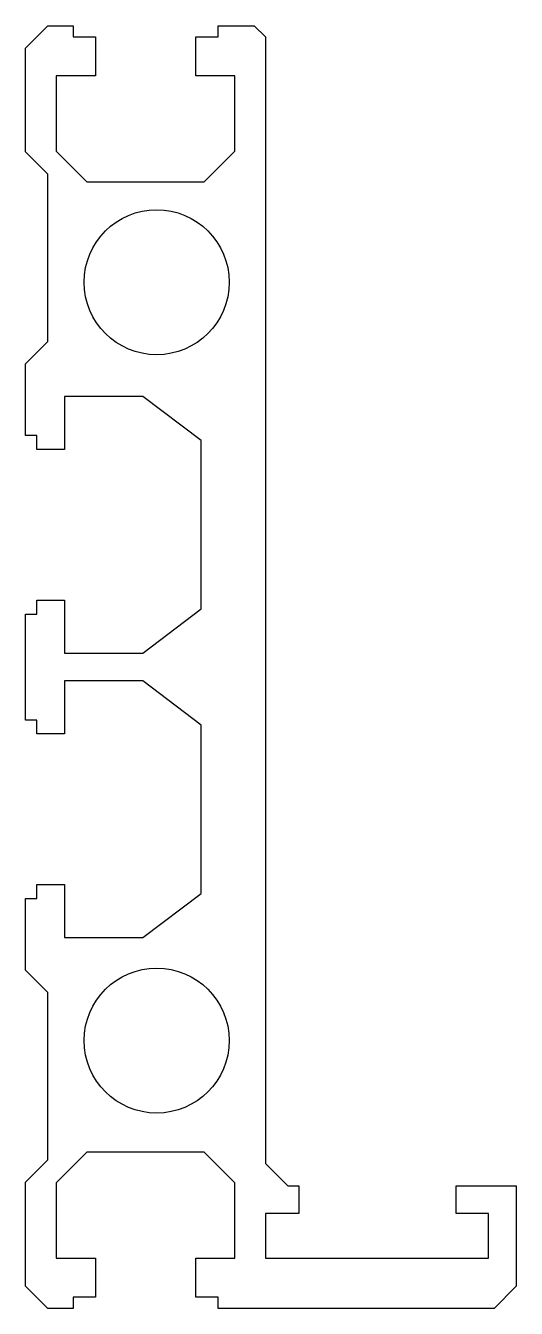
# Model space of a CAD drawing. Extents: x 702 to 746, y -115 to 0.
import ezdxf

# ---------------------------------------------------------------- set-up
doc = ezdxf.new("R2010")
doc.units = 0
doc.header["$LTSCALE"] = 15
doc.layers.get('0').update_dxf_attribs({"linetype": 'CONTINUOUS'})

msp = doc.modelspace()

# ---------------------------------------------------------------- linework, layer by layer
msp.add_lwpolyline([(705.89, -58.87), (705.89, -63.62), (703.39, -63.62), (703.39, -62.37), (702.39, -62.37), (702.39, -52.87), (703.39, -52.87), (703.39, -51.62), (705.89, -51.62), (705.89, -56.37), (712.89, -56.37), (718.14, -52.41), (718.14, -37.32), (712.89, -33.37), (705.89, -33.37), (705.89, -38.12), (703.39, -38.12), (703.39, -36.87), (702.39, -36.87), (702.39, -30.44), (704.39, -28.44), (704.39, -13.44), (702.39, -11.44), (702.39, -2.12), (704.39, -0.12), (706.64, -0.12), (706.64, -1.12), (708.64, -1.12), (708.64, -4.62), (705.14, -4.62), (705.14, -11.37), (707.89, -14.12), (718.39, -14.12), (721.14, -11.37), (721.14, -4.62), (717.64, -4.62), (717.64, -1.12), (719.64, -1.12), (719.64, -0.12), (722.89, -0.12), (723.89, -1.12), (723.89, -102.12), (725.89, -104.12), (726.89, -104.12), (726.89, -106.62), (723.89, -106.62), (723.89, -110.62), (743.89, -110.62), (743.89, -106.62), (740.99, -106.62), (740.99, -104.12), (746.39, -104.12), (746.39, -113.12), (744.39, -115.12), (719.64, -115.12), (719.64, -114.12), (717.64, -114.12), (717.64, -110.62), (721.14, -110.62), (721.14, -103.87), (718.39, -101.12), (707.89, -101.12), (705.14, -103.87), (705.14, -110.62), (708.64, -110.62), (708.64, -114.12), (706.64, -114.12), (706.64, -115.12), (704.39, -115.12), (702.39, -113.12), (702.39, -103.79), (704.39, -101.79), (704.39, -86.79), (702.39, -84.79), (702.39, -78.37), (703.39, -78.37), (703.39, -77.12), (705.89, -77.12), (705.89, -81.87), (712.89, -81.87), (718.14, -77.91), (718.14, -62.82), (712.89, -58.87)], close=True)
for centre in [(714.14, -23.12), (714.14, -91.11)]:
    msp.add_circle(centre, 6.5)

doc.saveas('drawing.dxf')
